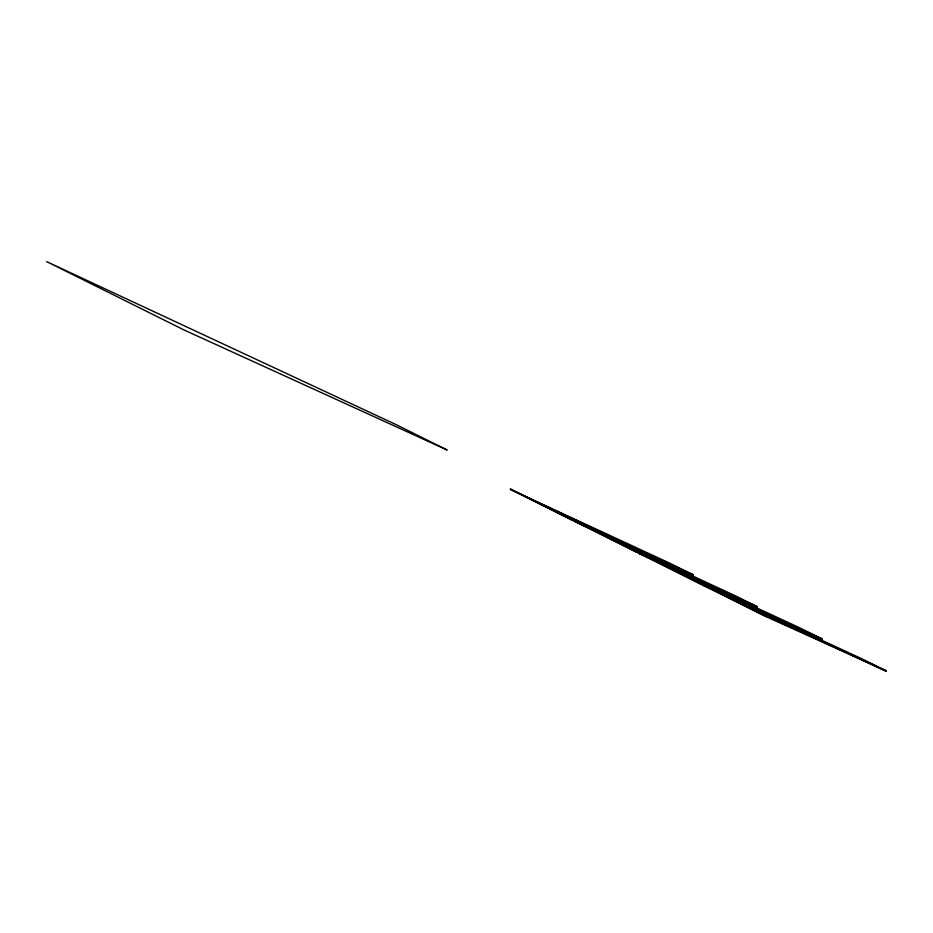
<?xml version="1.0" encoding="UTF-8"?>
<svg xmlns="http://www.w3.org/2000/svg" width="933" height="933" viewBox="0 0 933 933"><rect width="100%" height="100%" fill="white"/><g stroke="black" fill="none" stroke-linecap="round" stroke-linejoin="round"><path stroke-width="1.4" d="M510.339 489.382L669.847 563.217L693.161 574.821L572.932 520.521L510.339 489.382L692.951 575.276M572.932 520.521L510.549 488.915M574.541 521.314L734.049 595.161L757.363 606.765L637.134 552.453L574.541 521.314L757.153 607.22M637.134 552.453L574.751 520.859M639.14 553.456L798.66 627.303L821.973 638.907L701.733 584.594L639.14 553.456L821.763 639.362M701.733 584.594L639.362 553.001M703.517 585.481L863.037 659.328L886.35 670.932L766.11 616.62L703.517 585.481L886.128 671.387M766.11 616.62L703.739 585.026M573.142 520.054L693.161 574.821M637.344 551.998L757.363 606.765M701.954 584.14L821.973 638.907M766.331 616.165L886.35 670.932M446.965 449.928L183.859 329.874L46.65 261.613L395.849 424.492L446.965 449.928"/></g></svg>
